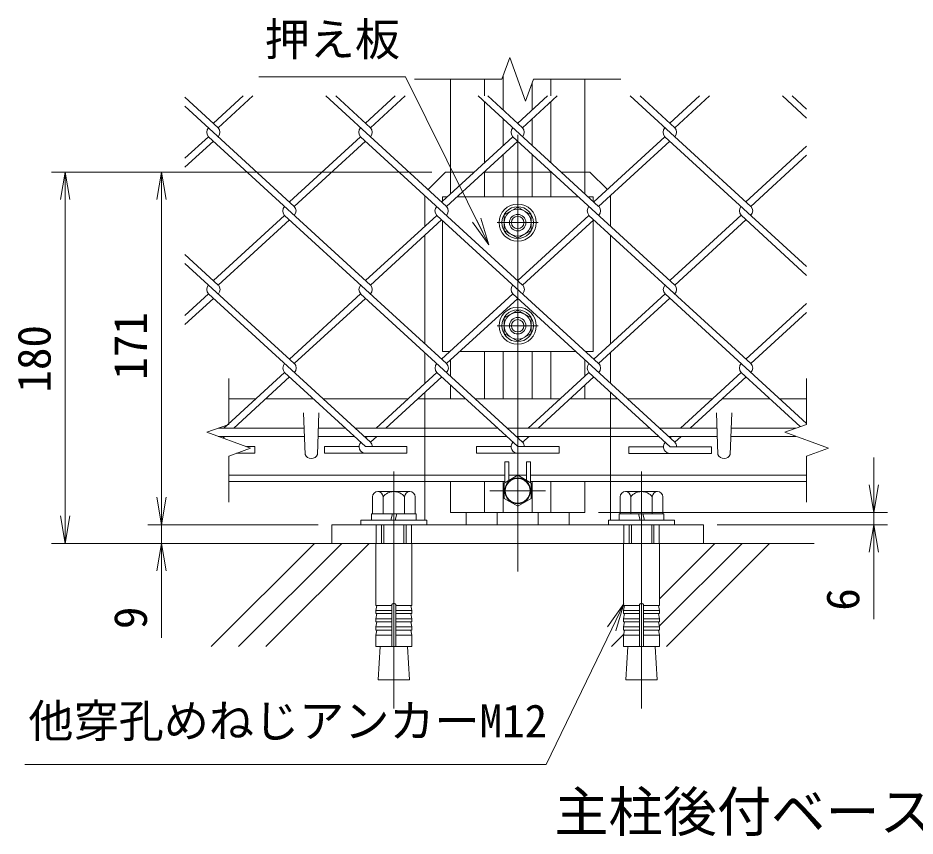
# Model space of a CAD drawing. Units: millimetres, scale not verified, with parts at other scales. Extents: x -4200 to 4200, y -2970 to 2970.
# Drawn here: x 992 to 2296, y 364 to 1554 of the extents above; entities that cross this region are included whole.
import ezdxf
from ezdxf.enums import TextEntityAlignment as Align

# ---------------------------------------------------------------- set-up
doc = ezdxf.new("R2010")
doc.units = ezdxf.units.MM
doc.header["$LTSCALE"] = 20
doc.linetypes.add('DASHED', pattern=[7.5, 6, -1.5])
doc.linetypes.add('USER1', pattern=[50.8, 31.75, -6.35, 6.35, -6.35])
for name, color, linetype, lineweight in [('0-0_D-STR1', 1, 'Continuous', 18), ('0-1_D-STR-DIM', 7, 'Continuous', 9), ('0-2_D-STR3', 3, 'Continuous', 13), ('0-3_D-STR-TXT', 7, 'Continuous', 9), ('0-4_0', 7, 'Continuous', 9), ('0-5_D-BMK', 2, 'USER1', 13), ('0-6_D-STR2', 7, 'Continuous', 9), ('0-A_D-BGD', 7, 'Continuous', 9), ('0-B_D-DCR-HCH', 7, 'Continuous', 9)]:
    doc.layers.add(name, color=color, linetype=linetype, lineweight=lineweight)
doc.layers.add('0-8_D-TTL-TXT', color=7, linetype='Continuous')
doc.styles.add('ＭＳ ゴシック', font='')
doc.styles.get('ＭＳ ゴシック').set_extended_font_data('MS Gothic')

# ---------------------------------------------------------------- blocks, each defined once
blk = doc.blocks.new('_Open')
at = {"layer": '0-4_0'}
blk.add_line((-20, 3.33), (0, 0), dxfattribs=at)
blk.add_lwpolyline([(-20, -3.33), (0, 0), (-20, 0)], dxfattribs=at)
blk = doc.blocks.new('MLeader9')
at = {"layer": '0-3_D-STR-TXT'}
blk.add_line((1849.02, 668.55), (1872.4, 701.69), dxfattribs=at)
for points in [[(1861.03, 662.76), (1872.4, 701.69), (1855.03, 665.66)], [(1855.03, 665.66), (1759.86, 468.34), (1009.15, 468.34), (1001.95, 468.34)]]:
    blk.add_lwpolyline(points, dxfattribs=at)

msp = doc.modelspace()

# ---------------------------------------------------------------- linework, layer by layer
at = {"layer": '0-0_D-STR1'}
for p, q in [((1620.84, 1464.65), (1620.84, 1298.33)), ((1670.34, 1464.65), (1670.34, 1440.38)), ((1697.34, 1419.94), (1697.34, 1470.38)), ((1766.34, 1464.65), (1766.34, 1440.38)), ((1815.84, 1464.65), (1815.84, 1298.33)), ((1739.34, 1419.94), (1739.34, 1458.92)), ((1670.34, 1431.66), (1670.34, 1343.69)), ((1766.34, 1431.66), (1766.34, 1343.69)), ((1697.34, 1368.43), (1697.34, 1406.92)), ((1739.34, 1368.43), (1739.34, 1406.92)), ((1697.34, 1293.74), (1697.34, 1355.41)), ((1739.34, 1293.74), (1739.34, 1355.41)), ((1670.34, 1330.67), (1670.34, 1293.74)), ((1766.34, 1330.67), (1766.34, 1293.74)), ((1620.84, 1056.59), (1620.84, 1032.6)), ((1670.34, 1068.74), (1670.34, 999.74)), ((1697.34, 999.74), (1697.34, 1068.74)), ((1739.34, 999.74), (1739.34, 1068.74)), ((1766.34, 1068.74), (1766.34, 999.74)), ((1815.84, 1056.59), (1815.84, 1032.63)), ((1620.84, 1019.9), (1620.84, 999.74)), ((1815.84, 1019.61), (1815.84, 999.74)), ((1298.34, 999.74), (1337.61, 999.74)), ((1351.79, 999.74), (1421.66, 999.74)), ((1435.87, 999.74), (1558.79, 999.74)), ((1572.97, 999.74), (1642.85, 999.74)), ((1656.7, 999.74), (1779.94, 999.74)), ((1864.03, 999.74), (1794.15, 999.74)), ((2001.13, 999.74), (1877.88, 999.74)), ((2085.21, 999.74), (2015.34, 999.74)), ((2138.34, 999.74), (2099.42, 999.74)), ((1409.34, 919.12), (1407.23, 979.5)), ((1427.34, 919.12), (1429.45, 979.5)), ((2009.34, 919.12), (2007.23, 979.5)), ((2027.34, 919.12), (2029.45, 979.5)), ((1298.34, 888.74), (1699.59, 888.74)), ((1705.59, 888.74), (1731.09, 888.74)), ((1705.59, 888.74), (1731.09, 888.74)), ((1737.09, 888.74), (2138.34, 888.74)), ((1298.34, 879.74), (1699.59, 879.74)), ((1620.84, 879.74), (1620.84, 834.74)), ((1670.34, 879.74), (1670.34, 834.74)), ((1697.34, 834.74), (1697.34, 879.74)), ((1737.09, 879.74), (2138.34, 879.74)), ((1739.34, 834.74), (1739.34, 879.74)), ((1766.34, 879.74), (1766.34, 834.74)), ((1815.84, 879.74), (1815.84, 834.74)), ((1620.84, 834.74), (1815.84, 834.74))]:
    msp.add_line(p, q, dxfattribs=at)
for centre in [(1418.34, 922.87), (2018.34, 922.87)]:
    msp.add_arc(centre, 9.75, 202.61986, 337.38014, dxfattribs=at)
at = {"layer": '0-1_D-STR-DIM'}
for p, q in [((1695.25, 1464.65), (1706.8, 1496.37)), ((1706.8, 1496.37), (1729.88, 1432.94)), ((1695.25, 1464.65), (1568.34, 1464.65)), ((1729.88, 1432.94), (1741.43, 1464.65)), ((1868.34, 1464.65), (1741.43, 1464.65)), ((1593.34, 1329.74), (1040.63, 1329.74)), ((1593.34, 1329.74), (1180.63, 1329.74)), ((1060.63, 1289.74), (1060.63, 829.74)), ((1200.63, 1289.74), (1200.63, 856.74)), ((1298.34, 962.82), (1298.34, 1029.74)), ((2138.34, 962.82), (2138.34, 1029.74)), ((1298.34, 962.82), (1266.62, 951.28)), ((1266.62, 951.28), (1330.05, 928.19)), ((1330.05, 928.19), (1298.34, 916.65)), ((1298.34, 849.74), (1298.34, 916.65)), ((2138.34, 849.74), (2138.34, 916.65)), ((2236.05, 874.74), (2236.05, 914.74)), ((1200.63, 856.74), (1200.63, 896.74)), ((1835.84, 834.74), (2256.05, 834.74)), ((2236.05, 834.74), (2236.05, 816.74)), ((1428.34, 816.74), (1180.63, 816.74)), ((1428.34, 816.74), (1180.63, 816.74)), ((1200.63, 816.74), (1200.63, 789.74)), ((2008.34, 816.74), (2256.05, 816.74)), ((1428.34, 789.74), (1040.63, 789.74)), ((1428.34, 789.74), (1180.63, 789.74)), ((2236.05, 776.74), (2236.05, 679.36)), ((1200.63, 749.74), (1200.63, 652.36))]:
    msp.add_line(p, q, dxfattribs=at)
msp.add_lwpolyline([(2138.34, 962.82), (2106.62, 951.28), (2170.05, 928.19), (2138.34, 916.65)], dxfattribs=at)
at = {"layer": '0-2_D-STR3'}
for p, q in [((1613.34, 1329.74), (1588.02, 1304.42)), ((1823.34, 1329.74), (1848.66, 1304.42)), ((1583.34, 1250.95), (1583.34, 1295.68)), ((1630.04, 1293.74), (1806.64, 1293.74)), ((1853.34, 1250.95), (1853.34, 1295.68)), ((1718.34, 1278.74), (1698.84, 1267.51)), ((1718.34, 1278.74), (1737.84, 1267.51)), ((1698.84, 1267.51), (1698.84, 1244.96)), ((1737.84, 1267.51), (1737.84, 1244.96)), ((1718.34, 1233.74), (1698.84, 1244.96)), ((1718.34, 1233.74), (1737.84, 1244.96)), ((1583.34, 1079.98), (1583.34, 1237.93)), ((1853.34, 1080.01), (1853.34, 1237.93)), ((1718.34, 1128.74), (1698.84, 1117.51)), ((1718.34, 1128.74), (1737.84, 1117.51)), ((1698.84, 1117.51), (1698.84, 1094.96)), ((1737.84, 1117.51), (1737.84, 1094.96)), ((1718.34, 1083.74), (1698.84, 1094.96)), ((1718.34, 1083.74), (1737.84, 1094.96)), ((1583.34, 1022.26), (1583.34, 1066.96)), ((1802.58, 1068.74), (1634.09, 1068.74)), ((1853.34, 1022.23), (1853.34, 1066.99)), ((1583.34, 999.74), (1583.34, 1009.24)), ((1853.34, 999.74), (1853.34, 1009.53)), ((1283.36, 957.37), (1408.01, 957.37)), ((1428.67, 957.37), (1467.9, 957.37)), ((1482.11, 957.37), (1689.08, 957.37)), ((1702.93, 957.37), (1910.26, 957.37)), ((1924.12, 957.37), (2008.01, 957.37)), ((2028.67, 957.37), (2123.36, 957.37)), ((1282.86, 945.37), (1408.42, 945.37)), ((1428.26, 945.37), (1480.99, 945.37)), ((1495.2, 945.37), (1702.17, 945.37)), ((1716.03, 945.37), (1923.36, 945.37)), ((1937.21, 945.37), (2008.42, 945.37)), ((2028.26, 945.37), (2122.86, 945.37)), ((1699.59, 877.93), (1699.59, 908.24)), ((1699.59, 908.24), (1705.59, 908.24)), ((1705.59, 881.39), (1705.59, 908.24)), ((1731.09, 881.39), (1731.09, 908.24)), ((1731.09, 908.24), (1737.09, 908.24)), ((1737.09, 877.93), (1737.09, 908.24)), ((1583.34, 823.64), (1583.34, 879.74)), ((1853.34, 823.64), (1853.34, 879.74)), ((1643.34, 816.74), (1643.34, 834.74)), ((1688.34, 834.74), (1688.34, 816.74)), ((1748.34, 834.74), (1748.34, 816.74)), ((1793.34, 816.74), (1793.34, 834.74)), ((1564.29, 789.74), (1512.39, 789.74)), ((1872.39, 789.74), (1924.29, 789.74))]:
    msp.add_line(p, q, dxfattribs=at)
at = {"layer": '0-2_D-STR3', "linetype": 'DASHED'}
for p, q in [((1613.34, 1329.74), (1655.11, 1329.74)), ((1669.32, 1329.74), (1767.36, 1329.74)), ((1781.57, 1329.74), (1823.34, 1329.74)), ((1583.34, 999.74), (1583.34, 879.74)), ((1853.34, 999.74), (1853.34, 879.74)), ((1512.84, 789.74), (1512.84, 816.74)), ((1563.87, 789.74), (1563.87, 816.74)), ((1872.81, 789.74), (1872.81, 816.74)), ((1923.84, 789.74), (1923.84, 816.74))]:
    msp.add_line(p, q, dxfattribs=at)
at = {"layer": '0-2_D-STR3', "lineweight": 18}
for p, q in [((1514.96, 865.04), (1561.72, 865.04)), ((1556.34, 865.04), (1520.34, 865.04)), ((1921.72, 865.04), (1874.96, 865.04)), ((1880.34, 865.04), (1916.34, 865.04)), ((1507.16, 832.64), (1507.16, 857.54)), ((1522.75, 832.64), (1522.75, 857.54)), ((1553.93, 832.64), (1553.93, 857.54)), ((1569.52, 857.54), (1569.52, 832.64)), ((1867.16, 857.54), (1867.16, 832.64)), ((1882.75, 832.64), (1882.75, 857.54)), ((1913.93, 832.64), (1913.93, 857.54)), ((1929.52, 832.64), (1929.52, 857.54)), ((1490.34, 816.74), (1490.34, 823.64)), ((1490.34, 823.64), (1586.34, 823.64)), ((1506.09, 832.64), (1570.59, 832.64)), ((1506.09, 823.64), (1506.09, 832.64)), ((1570.59, 823.64), (1506.09, 823.64)), ((1569.52, 832.64), (1507.16, 832.64)), ((1533.84, 823.64), (1536.25, 832.64)), ((1542.84, 832.64), (1540.43, 823.64)), ((1570.59, 832.64), (1570.59, 823.64)), ((1586.34, 823.64), (1586.34, 816.74)), ((1850.34, 823.64), (1850.34, 816.74)), ((1946.34, 823.64), (1850.34, 823.64)), ((1930.59, 832.64), (1866.09, 832.64)), ((1866.09, 832.64), (1866.09, 823.64)), ((1866.09, 823.64), (1930.59, 823.64)), ((1867.16, 832.64), (1929.52, 832.64)), ((1893.84, 832.64), (1896.25, 823.64)), ((1902.84, 823.64), (1900.43, 832.64)), ((1930.59, 823.64), (1930.59, 832.64)), ((1946.34, 816.74), (1946.34, 823.64)), ((1586.34, 816.74), (1490.34, 816.74)), ((1520.33, 789.74), (1520.33, 816.74)), ((1523.57, 789.74), (1523.57, 816.74)), ((1553.09, 789.74), (1553.09, 816.74)), ((1556.33, 816.74), (1556.33, 789.74)), ((1850.34, 816.74), (1946.34, 816.74)), ((1880.35, 816.74), (1880.35, 789.74)), ((1883.59, 789.74), (1883.59, 816.74)), ((1913.11, 789.74), (1913.11, 816.74)), ((1916.35, 789.74), (1916.35, 816.74)), ((1512.39, 789.74), (1512.39, 699.63)), ((1564.29, 789.74), (1564.29, 699.63)), ((1872.39, 789.74), (1872.39, 699.63)), ((1924.29, 789.74), (1924.29, 699.63)), ((1535.34, 699.63), (1512.39, 699.63)), ((1512.39, 692.13), (1513.69, 699.52)), ((1512.39, 692.13), (1535.34, 692.13)), ((1512.39, 692.13), (1512.39, 687.63)), ((1535.34, 699.63), (1535.34, 639.74)), ((1541.34, 699.63), (1541.34, 639.74)), ((1541.34, 699.63), (1564.29, 699.63)), ((1564.29, 692.13), (1541.34, 692.13)), ((1564.29, 692.13), (1562.99, 699.52)), ((1564.29, 692.13), (1564.29, 687.63)), ((1895.34, 699.63), (1872.39, 699.63)), ((1872.39, 692.13), (1873.69, 699.52)), ((1872.39, 692.13), (1895.34, 692.13)), ((1872.39, 692.13), (1872.39, 687.63)), ((1895.34, 699.63), (1895.34, 639.74)), ((1901.34, 699.63), (1924.29, 699.63)), ((1901.34, 699.63), (1901.34, 639.74)), ((1924.29, 692.13), (1901.34, 692.13)), ((1924.29, 692.13), (1922.99, 699.52)), ((1924.29, 692.13), (1924.29, 687.63)), ((1512.39, 687.63), (1535.34, 687.63)), ((1512.39, 680.13), (1513.69, 687.52)), ((1512.39, 680.13), (1535.34, 680.13)), ((1512.39, 680.13), (1512.39, 675.63)), ((1564.29, 687.63), (1541.34, 687.63)), ((1564.29, 680.13), (1541.34, 680.13)), ((1564.29, 680.13), (1562.99, 687.52)), ((1564.29, 680.13), (1564.29, 675.63)), ((1872.39, 687.63), (1895.34, 687.63)), ((1872.39, 680.13), (1873.69, 687.52)), ((1872.39, 680.13), (1895.34, 680.13)), ((1872.39, 680.13), (1872.39, 675.63)), ((1924.29, 687.63), (1901.34, 687.63)), ((1924.29, 680.13), (1901.34, 680.13)), ((1924.29, 680.13), (1922.99, 687.52)), ((1924.29, 680.13), (1924.29, 675.63)), ((1512.39, 675.63), (1535.34, 675.63)), ((1512.39, 668.13), (1513.69, 675.52)), ((1512.39, 668.13), (1535.34, 668.13)), ((1512.39, 668.13), (1512.39, 663.63)), ((1564.29, 675.63), (1541.34, 675.63)), ((1564.29, 668.13), (1541.34, 668.13)), ((1564.29, 668.13), (1562.99, 675.52)), ((1564.29, 668.13), (1564.29, 663.63)), ((1872.39, 675.63), (1895.34, 675.63)), ((1872.39, 668.13), (1873.69, 675.52)), ((1872.39, 668.13), (1895.34, 668.13)), ((1872.39, 668.13), (1872.39, 663.63)), ((1924.29, 675.63), (1901.34, 675.63)), ((1924.29, 668.13), (1901.34, 668.13)), ((1924.29, 668.13), (1922.99, 675.52)), ((1924.29, 668.13), (1924.29, 663.63)), ((1512.39, 663.63), (1535.34, 663.63)), ((1512.39, 656.24), (1513.69, 663.63)), ((1512.39, 656.24), (1535.34, 656.24)), ((1512.39, 656.24), (1512.39, 639.74)), ((1564.29, 663.63), (1541.34, 663.63)), ((1564.29, 656.24), (1541.34, 656.24)), ((1564.29, 656.24), (1562.99, 663.63)), ((1564.29, 656.24), (1564.29, 639.74)), ((1872.39, 656.24), (1873.69, 663.63)), ((1872.39, 663.63), (1895.34, 663.63)), ((1872.39, 656.24), (1895.34, 656.24)), ((1872.39, 656.24), (1872.39, 639.74)), ((1924.29, 663.63), (1901.34, 663.63)), ((1924.29, 656.24), (1901.34, 656.24)), ((1924.29, 656.24), (1922.99, 663.63)), ((1924.29, 656.24), (1924.29, 639.74)), ((1564.29, 639.74), (1512.39, 639.74)), ((1518.35, 639.74), (1515.6, 591.44)), ((1558.33, 639.74), (1561.08, 591.44)), ((1872.39, 639.74), (1924.29, 639.74)), ((1878.35, 639.74), (1875.6, 591.44)), ((1918.33, 639.74), (1921.08, 591.44)), ((1515.6, 591.44), (1561.08, 591.44)), ((1921.08, 591.44), (1875.6, 591.44))]:
    msp.add_line(p, q, dxfattribs=at)
at = {"layer": '0-2_D-STR3'}
for points in [[(1608.84, 1287.34), (1608.84, 1293.74), (1615.83, 1293.74)], [(1820.85, 1293.74), (1827.84, 1293.74), (1827.84, 1287.34)], [(1619.89, 1068.74), (1608.84, 1068.74), (1608.84, 1259.29)], [(1827.84, 1259.29), (1827.84, 1068.74), (1816.79, 1068.74)]]:
    msp.add_lwpolyline(points, dxfattribs=at)
for points in [[(1737.84, 854.98), (1718.34, 843.72), (1698.84, 854.98), (1698.84, 877.5), (1718.34, 888.75), (1737.84, 877.5)], [(1448.34, 789.74), (1988.34, 789.74), (1988.34, 816.74), (1448.34, 816.74)]]:
    msp.add_lwpolyline(points, close=True, dxfattribs=at)
for centre, radius in [((1718.34, 1256.24), 27), ((1718.34, 1256.24), 23.1), ((1718.34, 1256.24), 19.5), ((1718.34, 1256.24), 12), ((1718.34, 1256.24), 9), ((1718.34, 1106.24), 27), ((1718.34, 1106.24), 23.1), ((1718.34, 1106.24), 19.5), ((1718.34, 1106.24), 12), ((1718.34, 1106.24), 9), ((1718.34, 866.24), 18.75), ((1718.34, 866.24), 18)]:
    msp.add_circle(centre, radius, dxfattribs=at)
at = {"layer": '0-2_D-STR3', "lineweight": 18}
for centre, radius, start, end in [((1514.96, 857.24), 7.8, 2.20423, 177.79577), ((1538.34, 845.09), 19.95, 38.61324, 141.38676), ((1561.72, 857.24), 7.8, 2.20423, 177.79577), ((1874.96, 857.24), 7.8, 2.20423, 177.79577), ((1898.34, 845.09), 19.95, 38.61324, 141.38676), ((1921.72, 857.24), 7.8, 2.20423, 177.79577), ((1538.34, 699.63), 3, 0, 180), ((1898.34, 699.63), 3, 0, 180)]:
    msp.add_arc(centre, radius, start, end, dxfattribs=at)
at = {"layer": '0-3_D-STR-TXT'}
msp.add_lwpolyline([(1341.97, 1468.36), (1555.16, 1468.36), (1675.66, 1225.76)], dxfattribs=at)
at = {"layer": '0-5_D-BMK'}
for p, q in [((1718.34, 748.96), (1718.34, 1464.65)), ((1688.34, 1256.24), (1748.34, 1256.24)), ((1688.34, 1106.24), (1748.34, 1106.24)), ((1538.34, 894.46), (1538.34, 549.47)), ((1898.34, 894.46), (1898.34, 549.47)), ((1758.81, 866.24), (1677.87, 866.24))]:
    msp.add_line(p, q, dxfattribs=at)
at = {"layer": '0-6_D-STR2'}
for p, q in [((1283.08, 1394.18), (1234.59, 1438.62)), ((1319.29, 1440.38), (1275.97, 1400.69)), ((1333.5, 1440.38), (1283.08, 1394.18)), ((1614.85, 1279.82), (1439.63, 1440.38)), ((1504.26, 1394.18), (1453.84, 1440.38)), ((1540.47, 1440.38), (1497.16, 1400.69)), ((1554.68, 1440.38), (1504.26, 1394.18)), ((1836.04, 1279.82), (1660.82, 1440.38)), ((1725.44, 1394.18), (1675.03, 1440.38)), ((1761.65, 1440.38), (1718.34, 1400.69)), ((1775.86, 1440.38), (1725.44, 1394.18)), ((2057.2, 1279.84), (1882, 1440.38)), ((1946.63, 1394.18), (1896.21, 1440.38)), ((1982.84, 1440.38), (1939.52, 1400.69)), ((1997.05, 1440.38), (1946.63, 1394.18)), ((2138.34, 1408.17), (2103.18, 1440.38)), ((2138.34, 1421.19), (2117.39, 1440.38)), ((1393.67, 1279.82), (1234.59, 1425.59)), ((1268.87, 1381.16), (1234.59, 1349.75)), ((1275.97, 1374.65), (1234.59, 1336.73)), ((1504.26, 1165.47), (1268.87, 1381.16)), ((1490.05, 1381.16), (1386.56, 1286.34)), ((1497.16, 1374.65), (1393.67, 1279.82)), ((1725.44, 1165.47), (1490.05, 1381.16)), ((1711.23, 1381.16), (1608.37, 1286.9)), ((1718.34, 1374.65), (1614.85, 1279.82)), ((1946.61, 1165.48), (1711.23, 1381.16)), ((1932.42, 1381.16), (1828.93, 1286.34)), ((1939.52, 1374.65), (1836.04, 1279.82)), ((2138.34, 1192.47), (1932.42, 1381.16)), ((2138.34, 1367.21), (2050.1, 1286.35)), ((2138.34, 1354.19), (2057.2, 1279.84)), ((1379.46, 1266.8), (1275.97, 1171.98)), ((1614.84, 1051.12), (1379.46, 1266.8)), ((1600.64, 1266.8), (1497.16, 1171.98)), ((1836.02, 1051.12), (1600.64, 1266.8)), ((1821.83, 1266.8), (1718.34, 1171.98)), ((2057.2, 1051.12), (1821.83, 1266.8)), ((2042.99, 1266.82), (1940.12, 1172.56)), ((2138.34, 1179.45), (2042.99, 1266.82)), ((1386.56, 1260.29), (1283.08, 1165.47)), ((1607.75, 1260.29), (1504.26, 1165.47)), ((1828.93, 1260.29), (1725.44, 1165.47)), ((2050.1, 1260.31), (1946.61, 1165.48)), ((1283.08, 1165.47), (1234.59, 1209.9)), ((1393.67, 1051.11), (1234.59, 1196.88)), ((1268.87, 1152.44), (1234.59, 1121.03)), ((1504.42, 936.93), (1269.05, 1152.61)), ((1490.05, 1152.44), (1386.56, 1057.62)), ((1725.43, 936.76), (1490.05, 1152.44)), ((1711.23, 1152.44), (1607.75, 1057.62)), ((1946.61, 936.76), (1711.23, 1152.44)), ((1932.58, 1152.62), (1828.91, 1057.63)), ((2138.34, 964.08), (1932.58, 1152.62)), ((1275.97, 1145.93), (1234.59, 1108.01)), ((1497.16, 1145.93), (1393.67, 1051.11)), ((1718.34, 1145.93), (1614.85, 1051.11)), ((1939.68, 1146.11), (1836.02, 1051.12)), ((2138.34, 1138.49), (2050.1, 1057.63)), ((2138.34, 1125.47), (2057.2, 1051.12)), ((1379.62, 1038.26), (1291.34, 957.37)), ((1386.72, 1031.75), (1305.55, 957.37)), ((1497.32, 930.41), (1379.62, 1038.26)), ((1600.8, 1038.26), (1512.53, 957.37)), ((1607.91, 1031.75), (1526.74, 957.37)), ((1718.5, 930.41), (1600.8, 1038.26)), ((1821.99, 1038.26), (1733.71, 957.37)), ((1829.09, 1031.75), (1747.92, 957.37)), ((1939.85, 930.26), (1821.99, 1038.26)), ((2043.17, 1038.26), (1954.89, 957.37)), ((2050.27, 1031.75), (1969.1, 957.37)), ((2129.15, 959.48), (2043.17, 1038.26)), ((1292.46, 945.37), (1289.73, 942.87)), ((1499.43, 945.37), (1497.32, 943.44)), ((1513.64, 945.37), (1504.42, 936.93)), ((1720.61, 945.37), (1718.32, 943.27)), ((1734.82, 945.37), (1725.43, 936.76)), ((1941.8, 945.37), (1939.51, 943.27)), ((1956.01, 945.37), (1946.61, 936.76)), ((1323.95, 930.41), (1336.13, 930.41)), ((1336.13, 930.41), (1336.13, 920.81)), ((1437.32, 930.41), (1437.32, 920.81)), ((1437.32, 930.41), (1487.68, 930.41)), ((1497.32, 930.41), (1557.32, 930.41)), ((1557.32, 930.41), (1557.32, 920.81)), ((1658.5, 930.41), (1658.5, 920.81)), ((1658.5, 930.41), (1708.86, 930.41)), ((1718.5, 930.41), (1778.5, 930.41)), ((1778.5, 930.41), (1778.5, 920.81)), ((1879.85, 930.26), (1879.85, 920.66)), ((1879.85, 930.26), (1930.21, 930.26)), ((1939.85, 930.26), (1999.85, 930.26)), ((1999.85, 930.26), (1999.85, 920.66)), ((1309.78, 920.81), (1336.13, 920.81)), ((1437.32, 920.81), (1557.32, 920.81)), ((1658.5, 920.81), (1778.5, 920.81)), ((1879.85, 920.66), (1999.85, 920.66))]:
    msp.add_line(p, q, dxfattribs=at)
for centre, start, end in [((1275.96, 1387.69), 137.5, 222.5), ((1275.96, 1387.69), 317.5, 42.5), ((1497.14, 1387.69), 137.5, 222.5), ((1497.14, 1387.69), 317.5, 42.5), ((1718.32, 1387.69), 137.5, 222.5), ((1718.32, 1387.69), 317.5, 42.5), ((1939.51, 1387.69), 137.5, 222.5), ((1939.51, 1387.69), 317.5, 42.5), ((1386.56, 1273.31), 137.5, 222.5), ((1386.56, 1273.31), 317.5, 42.5), ((1607.75, 1273.31), 137.5, 222.5), ((1607.75, 1273.31), 317.5, 42.5), ((1829.09, 1273.49), 137.5, 222.5), ((1829.09, 1273.49), 317.5, 42.5), ((2050.27, 1273.49), 137.5, 222.5), ((2050.27, 1273.49), 317.5, 42.5), ((1276.13, 1159.13), 137.5, 222.5), ((1276.13, 1159.13), 317.5, 42.5), ((1497.32, 1159.13), 137.5, 222.5), ((1497.32, 1159.13), 317.5, 42.5), ((1718.5, 1159.13), 137.5, 222.5), ((1718.5, 1159.13), 317.5, 42.5), ((1939.68, 1159.13), 137.5, 222.5), ((1939.68, 1159.13), 317.5, 42.5), ((1386.72, 1044.77), 137.5, 222.5), ((1386.72, 1044.77), 317.5, 42.5), ((1607.91, 1044.77), 137.5, 222.5), ((1607.91, 1044.77), 317.5, 42.5), ((1829.09, 1044.77), 137.5, 222.5), ((1829.09, 1044.77), 317.5, 42.5), ((2050.27, 1044.77), 137.5, 222.5), ((2050.27, 1044.77), 317.5, 42.5), ((1497.32, 930.41), 137.5, 265), ((1497.32, 930.41), 0, 42.5), ((1718.5, 930.41), 137.5, 275), ((1718.5, 930.41), 0, 42.5), ((1939.85, 930.26), 137.5, 275), ((1939.68, 930.41), 359.10095, 42.5)]:
    msp.add_arc(centre, 9.64, start, end, dxfattribs=at)
at = {"layer": '0-A_D-BGD'}
msp.add_line((2149.25, 789.74), (1287.43, 789.74), dxfattribs=at)
at = {"layer": '0-B_D-DCR-HCH'}
for p, q in [((1272.88, 639.74), (1422.88, 789.74)), ((1312.66, 639.74), (1462.66, 789.74)), ((1352.43, 639.74), (1502.43, 789.74)), ((1924.1, 669.19), (2044.65, 789.74)), ((1924.29, 709.16), (2004.88, 789.74)), ((1934.43, 639.74), (2084.43, 789.74)), ((1854.88, 639.74), (1872.61, 657.47))]:
    msp.add_line(p, q, dxfattribs=at)

# ---------------------------------------------------------------- block references
at = {"layer": '0-1_D-STR-DIM', "xscale": 2, "yscale": 2}
for p, rotation in [((1060.63, 1329.74), 90), ((1200.63, 1329.74), 90), ((2236.05, 834.74), 270), ((1200.63, 816.74), 270), ((1200.63, 816.74), 270), ((1060.63, 789.74), 270), ((2236.05, 816.74), 90), ((1200.63, 789.74), 90)]:
    msp.add_blockref('_Open', p, dxfattribs=dict(at, rotation=rotation))
at = {"layer": '0-3_D-STR-TXT', "xscale": 2, "yscale": 2, "rotation": 296.41316}
msp.add_blockref('_Open', (1676.55, 1223.97), dxfattribs=at)
at = {"layer": '0-3_D-STR-TXT'}
msp.add_blockref('MLeader9', (0, 0), dxfattribs=at)

# ---------------------------------------------------------------- texts
at = {"layer": '0-1_D-STR-DIM', "style": 'ＭＳ ゴシック'}
for s, p in [('171', (1193.88, 1027.67)), ('180', (1053.88, 1009.09)), ('6', (2229.3, 691.83)), ('9', (1193.88, 665.08))]:
    msp.add_text(s, height=48.09, rotation=90, dxfattribs=at).set_placement(p, align=Align.BOTTOM_LEFT)
at = {"layer": '0-3_D-STR-TXT', "style": 'ＭＳ ゴシック'}
for s, p in [('押え板', (1350.6, 1484.37)), ('他穿孔めねじアンカーM12', (1007.12, 493.12))]:
    msp.add_text(s, height=48.09, dxfattribs=at).set_placement(p, align=Align.BOTTOM_LEFT)
at = {"layer": '0-8_D-TTL-TXT', "style": 'ＭＳ ゴシック'}
msp.add_text('主柱後付ベースプレート詳細図', height=57.77, dxfattribs=at).set_placement((1771.5, 353.28), align=Align.BOTTOM_LEFT)

doc.saveas('drawing.dxf')
